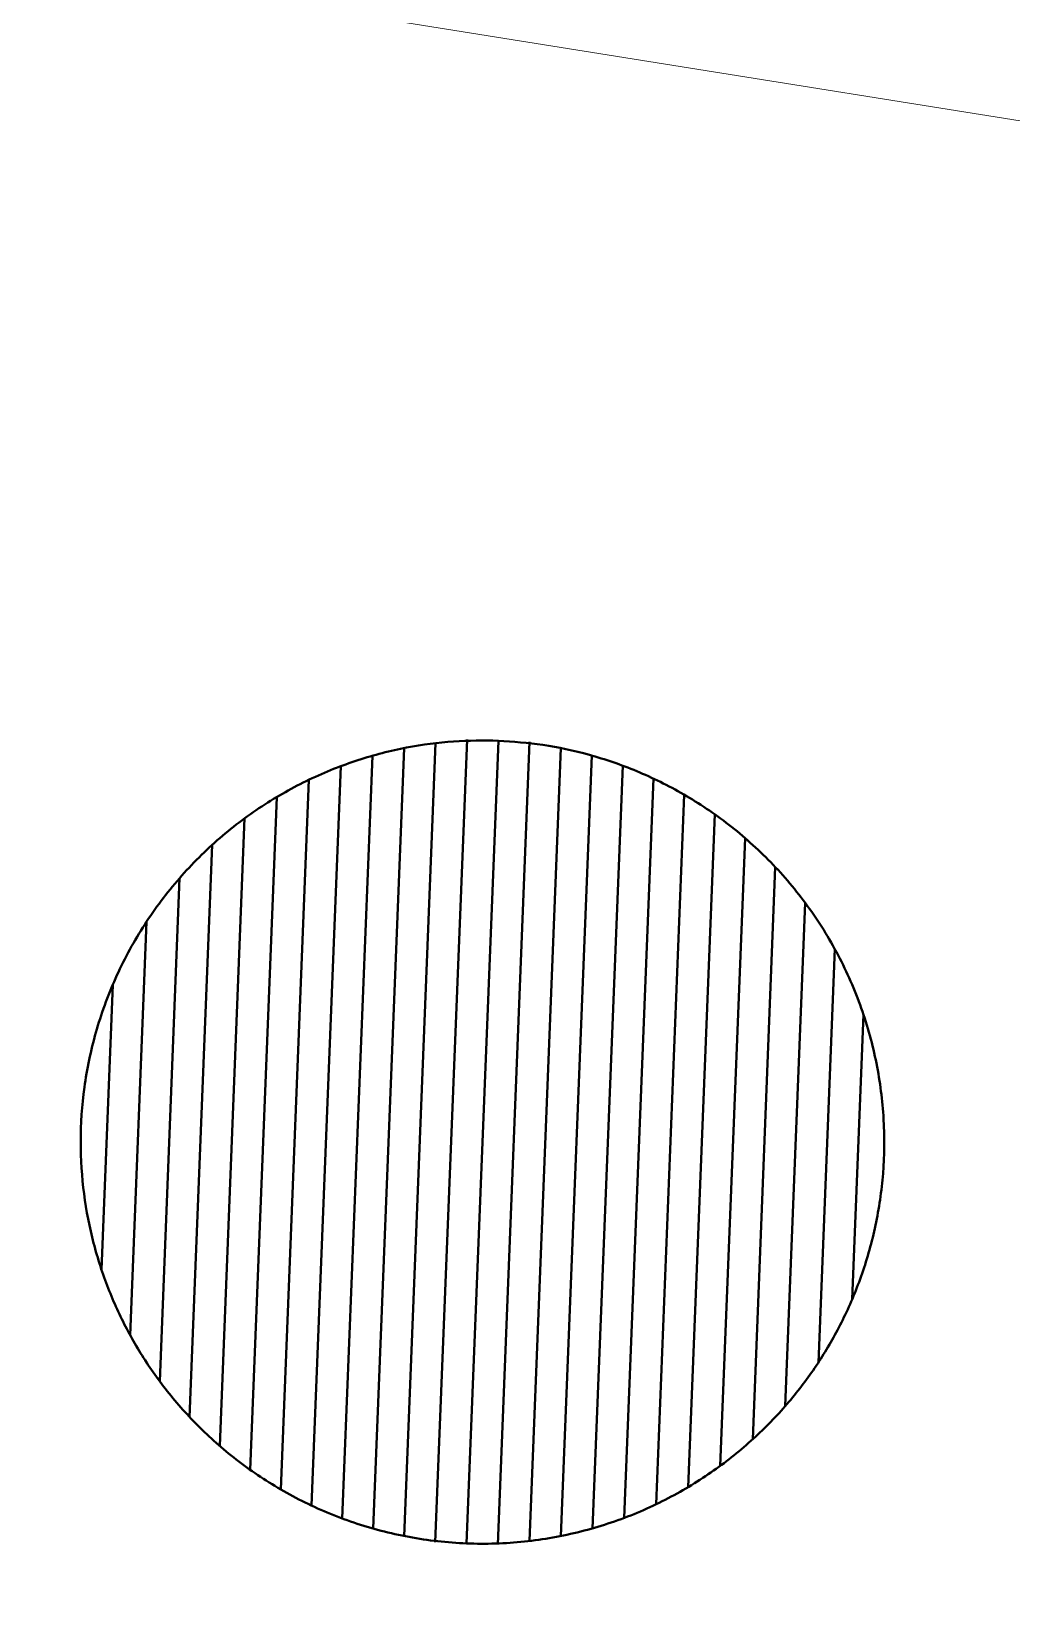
# Model space of a CAD drawing. Header units: metres. Extents: x 599858 to 604937, y 1147506 to 1148114.
# Drawn here: x 602834.81 to 602839.5, y 1147813.83 to 1147821.41 of the extents above; entities that cross this region are included whole.
import ezdxf

# ---------------------------------------------------------------- set-up
doc = ezdxf.new("R2010")
doc.units = ezdxf.units.M
doc.header["$MEASUREMENT"] = 0
doc.layers.add('TF_V_---_Bor--_2', color=140, linetype='Continuous', lineweight=40)
doc.layers.add('TV_U_APT_SSkrm', color=5, linetype='Continuous', lineweight=13)

# ---------------------------------------------------------------- blocks, each defined once
blk = doc.blocks.new('VBORING_2')
at = {"layer": 'TF_V_---_Bor--_2'}
for p, q in [((-0.3, 1.9015), (-0.3, -1.9015)), ((-0.15, 1.925), (-0.15, -1.925)), ((0, 1.925), (0, -1.925)), ((0.15, 1.925), (0.15, -1.925)), ((0.3, 1.9015), (0.3, -1.9015)), ((-0.6, 1.8291), (-0.6, -1.8291)), ((-0.45, 1.8717), (-0.45, -1.8717)), ((0.45, 1.8717), (0.45, -1.8717)), ((0.6, 1.8291), (0.6, -1.8291)), ((-0.75, 1.7729), (-0.75, -1.7729)), ((0.75, 1.7729), (0.75, -1.7729)), ((-0.9, 1.7017), (-0.9, -1.7017)), ((0.9, 1.7017), (0.9, -1.7017)), ((-1.05, 1.6134), (-1.05, -1.6134)), ((1.05, 1.6134), (1.05, -1.6134)), ((-1.2, 1.5052), (-1.2, -1.5052)), ((1.2, 1.5052), (1.2, -1.5052)), ((-1.35, 1.3723), (-1.35, -1.3723)), ((1.35, 1.3723), (1.35, -1.3723)), ((-1.5, 1.2065), (-1.5, -1.2065)), ((1.5, 1.2065), (1.5, -1.2065)), ((-1.65, 0.9915), (-1.65, -0.9915)), ((1.65, 0.9915), (1.65, -0.9915)), ((-1.8, 0.6824), (-1.8, -0.6824)), ((1.8, 0.6824), (1.8, -0.6824))]:
    blk.add_line(p, q, dxfattribs=at)
blk.add_rational_spline([(0, 1.925), (-3.3342, 1.925), (-1.6671, -0.9625), (0, -3.85), (1.6671, -0.9625), (3.3342, 1.925), (0, 1.925)], [1, 0.5, 1, 0.5, 1, 0.5, 1], degree=2, knots=[0, 0, 0, 0.333333, 0.333333, 0.666667, 0.666667, 1, 1, 1], dxfattribs=at)
at = {"layer": 'TV_U_APT_SSkrm', "flags": 1}
for tag in ['journr', 'virktyp', 'virktypt', 'yutm', 'formaal', 'formaal_txt', 'formanv', 'formanv_simple', 'slutaar', 'slutdato', 'sted1', 'symbol_rgb', 'txt_search', 'xutm', 'anlaegid', 'anlaegnr', 'anvendelse', 'anvendelse_txt', 'bbid', 'borid', 'boringsby', 'boringsdybde', 'boringspostnr', 'dgunr', 'dgunr_trimmed', 'id', 'kode_tekst', 'kommunenavn', 'kommunenr', 'koormetode', 'koormetode_txt', 'kote', 'metode', 'ogc_fid', 'region', 'region_tekst', 'url', 'usikkerhed_m', 'usikkerhed_m_num']:
    blk.add_attdef(tag, (-556989.5205, -1170754.9094), '', height=0.002, dxfattribs=at)
blk = doc.blocks.new('VBORING_22')
at = {"layer": 'TF_V_---_Bor--_2'}
for p, q in [((-0.3, 1.9015), (-0.3, -1.9015)), ((-0.15, 1.925), (-0.15, -1.925)), ((0, 1.925), (0, -1.925)), ((0.15, 1.925), (0.15, -1.925)), ((0.3, 1.9015), (0.3, -1.9015)), ((-0.6, 1.8291), (-0.6, -1.8291)), ((-0.45, 1.8717), (-0.45, -1.8717)), ((0.45, 1.8717), (0.45, -1.8717)), ((0.6, 1.8291), (0.6, -1.8291)), ((-0.75, 1.7729), (-0.75, -1.7729)), ((0.75, 1.7729), (0.75, -1.7729)), ((-0.9, 1.7017), (-0.9, -1.7017)), ((0.9, 1.7017), (0.9, -1.7017)), ((-1.05, 1.6134), (-1.05, -1.6134)), ((1.05, 1.6134), (1.05, -1.6134)), ((-1.2, 1.5052), (-1.2, -1.5052)), ((1.2, 1.5052), (1.2, -1.5052)), ((-1.35, 1.3723), (-1.35, -1.3723)), ((1.35, 1.3723), (1.35, -1.3723)), ((-1.5, 1.2065), (-1.5, -1.2065)), ((1.5, 1.2065), (1.5, -1.2065)), ((-1.65, 0.9915), (-1.65, -0.9915)), ((1.65, 0.9915), (1.65, -0.9915)), ((-1.8, 0.6824), (-1.8, -0.6824)), ((1.8, 0.6824), (1.8, -0.6824))]:
    blk.add_line(p, q, dxfattribs=at)
blk.add_rational_spline([(0, 1.925), (-3.3342, 1.925), (-1.6671, -0.9625), (0, -3.85), (1.6671, -0.9625), (3.3342, 1.925), (0, 1.925)], [1, 0.5, 1, 0.5, 1, 0.5, 1], degree=2, knots=[0, 0, 0, 0.333333, 0.333333, 0.666667, 0.666667, 1, 1, 1], dxfattribs=at)
at = {"layer": 'TV_U_APT_SSkrm', "flags": 1}
for tag in ['journr', 'virktyp', 'virktypt', 'yutm', 'formaal', 'formaal_tekst', 'formanv', 'formanv_tekst', 'sted1', 'symbol_outline_rgb', 'txt_search', 'xutm', 'anlaegid', 'anlaegnr', 'anlaegsnavn', 'anvendelse', 'anvendelse_tekst', 'borid', 'boringsby', 'broendborer', 'cyklogram', 'dataejer', 'dgunr', 'dgunr_org', 'dybde', 'dybde_num', 'hovedtype', 'id', 'kode', 'kode_tekst', 'kommunenavn', 'komnr', 'region', 'region_tekst', 'rgb', 'url', 'postnr', 'aar', 'aar_num']:
    blk.add_attdef(tag, (-556989.5205, -1170754.9094), '', height=0.002, dxfattribs=at)

msp = doc.modelspace()

# ---------------------------------------------------------------- linework, layer by layer
at = {"layer": 'TV_U_APT_SSkrm', "flags": 128}
msp.add_lwpolyline([(602629.505739, 1147925.424849, 0.040248), (602592.982227, 1147870.233754), (602678.942619, 1147850.958326), (602679.938608, 1147850.735348, 0.015414), (602812.924541, 1147825.23967), (602936.121447, 1147805.535932, -0.016192), (602952.046863, 1147802.457056, 0.016567), (602968.278037, 1147799.331685), (602969.263728, 1147799.176559, 0.017094), (603060.707619, 1147787.972739)], format="xyb", dxfattribs=at)

# ---------------------------------------------------------------- block references
at = {"layer": 'TF_V_---_Bor--_2', "xscale": 0.999997, "yscale": 0.999997, "zscale": 0.999997, "rotation": 357.734273}
for name in ['VBORING_2', 'VBORING_22']:
    msp.add_blockref(name, (602836.970628, 1147816.087222), dxfattribs=at)

doc.saveas('drawing.dxf')
